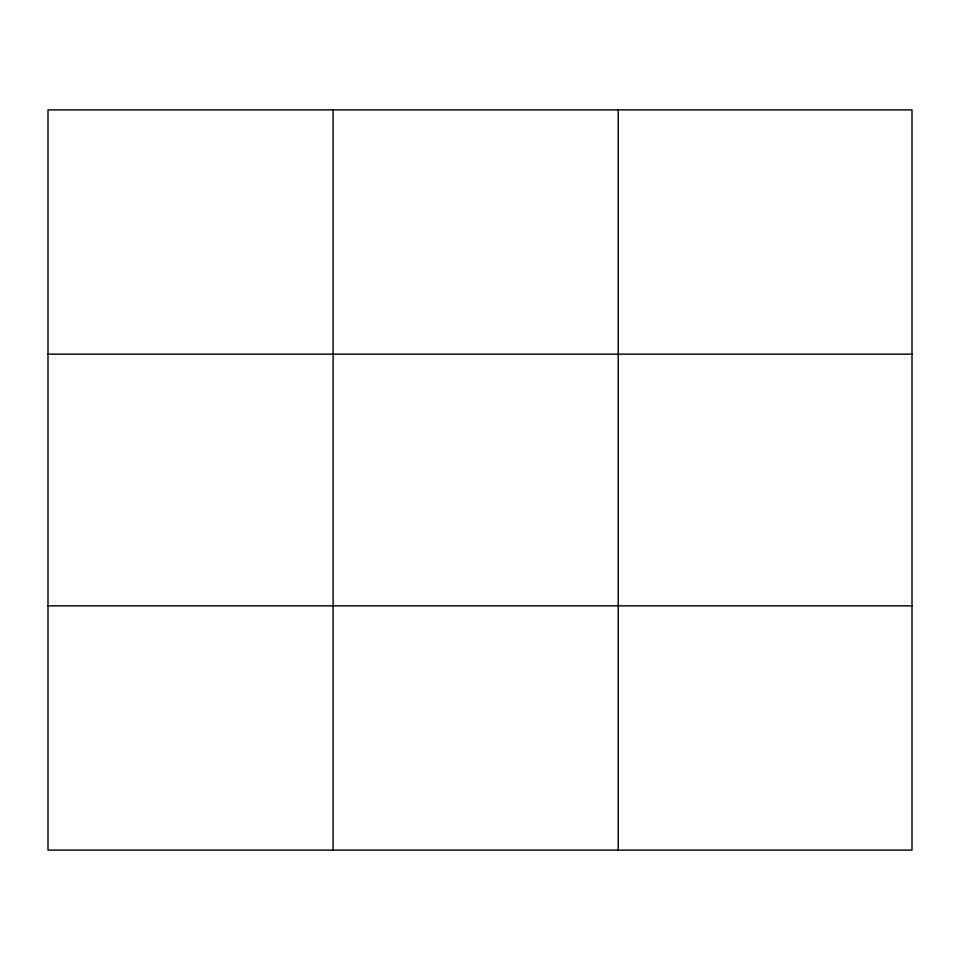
<?xml version="1.0" encoding="UTF-8"?>
<svg xmlns="http://www.w3.org/2000/svg" width="960" height="960" viewBox="0 0 960 960"><rect width="100%" height="100%" fill="white"/><g stroke="black" fill="none" stroke-linecap="round" stroke-linejoin="round"><path stroke-width="1.44" d="M333.12 850.116L333.12 109.884M618.24 850.116L618.24 109.884M912 354.156L912 109.884L48 109.884L48 850.116L912 850.116L912 354.156L48 354.156M48 605.844L912 605.844"/></g></svg>
